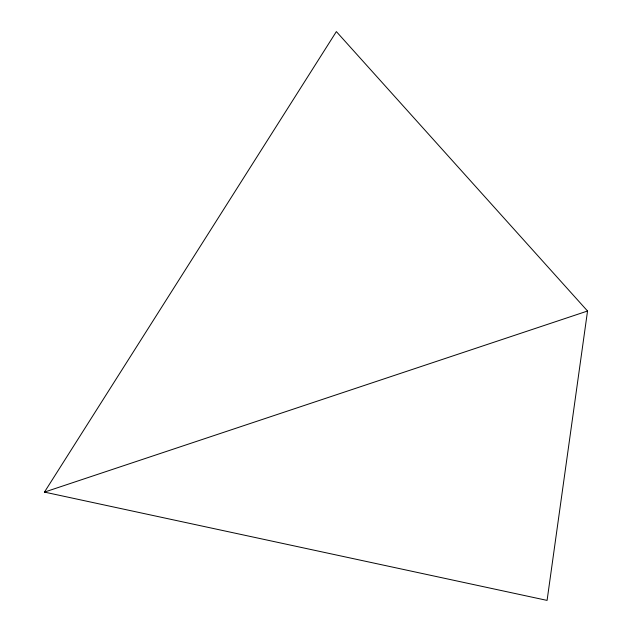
<?xml version="1.0" encoding="UTF-8"?>
<svg xmlns="http://www.w3.org/2000/svg" width="632" height="632" viewBox="0 0 632 632"><rect width="100%" height="100%" fill="white"/><g stroke="black" fill="none" stroke-linecap="round" stroke-linejoin="round"><path stroke-width="0.95" d="M587.539 311.023L547.083 600.4L44.461 492.099L336.366 31.6L587.539 311.023L44.461 492.099"/></g></svg>
